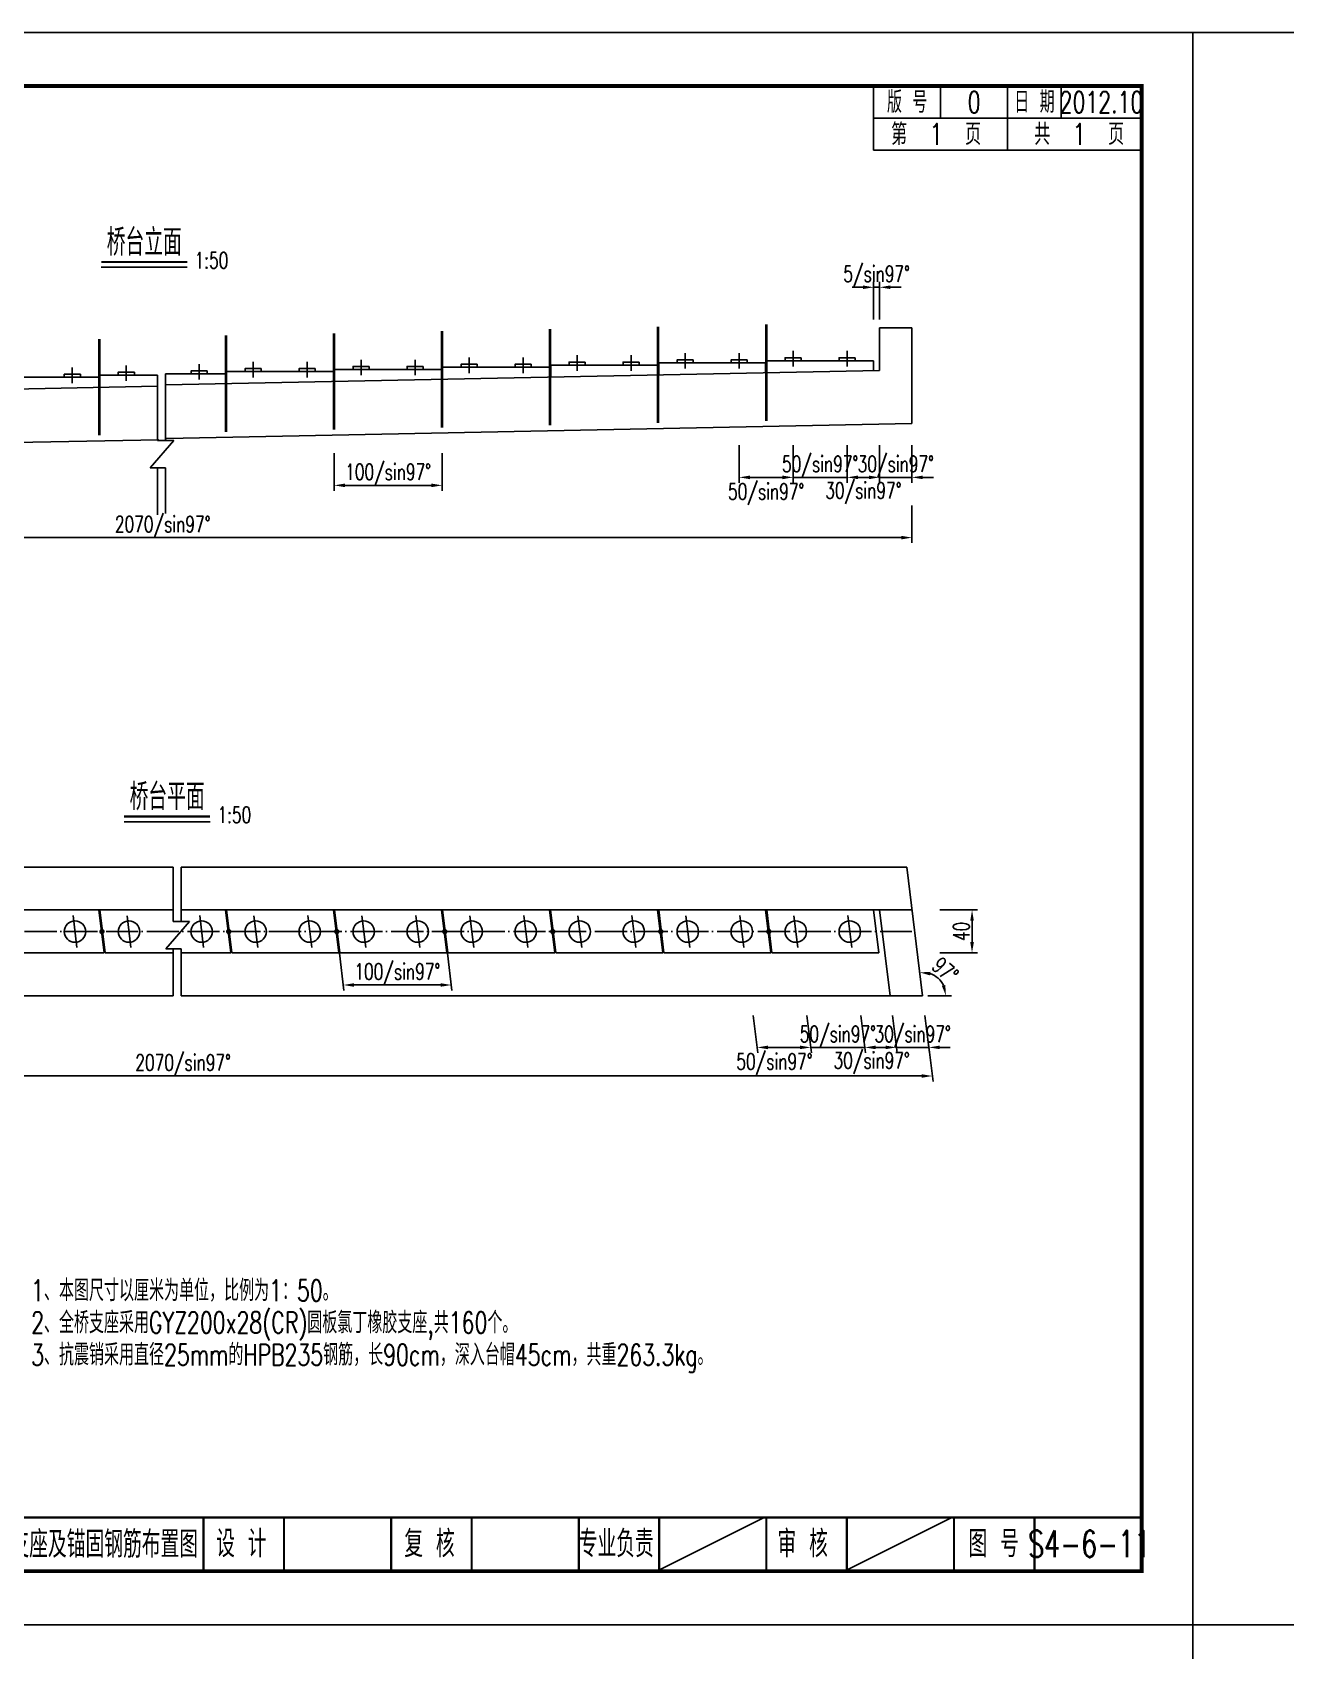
# Model space of a CAD drawing. Header units: millimetres. Extents: x -51 to 12129, y -1309 to -715.
# Drawn here: x 4352.8 to 4586.6, y -1016.5 to -714.7 of the extents above; entities that cross this region are included whole.
import ezdxf
from ezdxf.enums import TextEntityAlignment as Align

# ---------------------------------------------------------------- set-up
doc = ezdxf.new("R2010")
doc.units = ezdxf.units.MM
doc.header["$LTSCALE"] = 0.25
doc.linetypes.add('ACAD_ISO04W100', pattern=[30, 24, -3, 0, -3])
for name, color, linetype in [('中心线', 3, 'ACAD_ISO04W100'), ('图框', 7, 'Continuous'), ('尺寸标注', 2, 'Continuous'), ('文字', 7, 'Continuous'), ('标注', 4, 'Continuous'), ('次轮廓线', 7, 'Continuous'), ('轮廓线', 1, 'Continuous'), ('钢筋', 6, 'Continuous')]:
    doc.layers.add(name, color=color, linetype=linetype)
doc.styles.get("Standard").update_dxf_attribs({"font": 'simplex1.shx', "width": 0.7, "bigfont": 'hztxt.shx'})
doc.dimstyles.new('比例1：25', dxfattribs={"dimtxt": 3, "dimasz": 2, "dimexe": 1, "dimexo": 1, "dimgap": 1, "dimtad": 1, "dimdec": 1, "dimlfac": 2.5, "dimzin": 9, "dimdsep": 46, "dimtxsty": 'Standard', "dimcen": -0.09, "dimclrd": 4, "dimclre": 4, "dimclrt": 7, "dimaunit": 1, "dimadec": 0, "dimazin": 0, "dimtfac": 0.0005, "dimtdec": 1, "dimtix": 1, "dimtmove": 2, "dimatfit": 3, "dimfxl": 0, "dimtolj": 1, "dimtzin": 13, "dimarcsym": 0})
doc.dimstyles.new('比例1：50', dxfattribs={"dimscale": 0, "dimtxt": 3, "dimasz": 2, "dimexe": 1, "dimexo": 1, "dimgap": 0.5, "dimtad": 1, "dimdec": 1, "dimlfac": 5, "dimzin": 13, "dimdsep": 46, "dimtxsty": 'Standard', "dimcen": -1, "dimclrd": 256, "dimclre": 256, "dimclrt": 7, "dimaunit": 1, "dimadec": 3, "dimazin": 0, "dimtfac": 0.0005, "dimtdec": 1, "dimtix": 1, "dimtmove": 2, "dimatfit": 3, "dimfxl": 0, "dimtolj": 1, "dimtzin": 13, "dimarcsym": 0})

# ---------------------------------------------------------------- blocks, each defined once
blk = doc.blocks.new('*D167')
at = {"layer": 'Defpoints', "color": 0}
for p in [(4510.86, -784.54), (4516.91, -784.54), (4516.91, -797.65)]:
    blk.add_point(p, dxfattribs=at)
at = {"layer": '标注', "lineweight": -2}
for p, q in [((4510.86, -791.65), (4510.86, -798.65)), ((4516.91, -791.65), (4516.91, -798.65)), ((4508.86, -797.65), (4506.86, -797.65)), ((4510.86, -797.65), (4516.91, -797.65)), ((4518.91, -797.65), (4520.91, -797.65))]:
    blk.add_line(p, q, dxfattribs=at)
at = {"layer": '标注'}
for points in [[(4508.86, -797.32), (4508.86, -797.99), (4510.86, -797.65)], [(4518.91, -797.32), (4518.91, -797.99), (4516.91, -797.65)]]:
    blk.add_solid(points, dxfattribs=at)
at = {"layer": '标注', "color": 7, "insert": (4513.89, -795.65), "char_height": 3, "attachment_point": 5}
blk.add_mtext('\\A1;30/sin97%%D', dxfattribs=at)
blk = doc.blocks.new('*D168')
at = {"layer": 'Defpoints', "color": 0}
for p in [(4504.82, -783.35), (4510.86, -784.54), (4504.82, -797.65)]:
    blk.add_point(p, dxfattribs=at)
at = {"layer": '标注', "lineweight": -2}
for p, q in [((4504.82, -791.65), (4504.82, -798.65)), ((4510.86, -791.65), (4510.86, -798.65)), ((4508.86, -797.65), (4506.82, -797.65))]:
    blk.add_line(p, q, dxfattribs=at)
at = {"layer": '标注'}
for points in [[(4506.82, -797.32), (4506.82, -797.99), (4504.82, -797.65)], [(4508.86, -797.32), (4508.86, -797.99), (4510.86, -797.65)]]:
    blk.add_solid(points, dxfattribs=at)
at = {"layer": '标注', "color": 7, "insert": (4507.84, -800.59), "char_height": 3, "attachment_point": 5}
blk.add_mtext('\\A1;30/sin97%%D', dxfattribs=at)
blk = doc.blocks.new('*D169')
at = {"layer": 'Defpoints', "color": 0}
for p in [(4494.75, -783.35), (4504.82, -783.35), (4494.75, -797.65)]:
    blk.add_point(p, dxfattribs=at)
at = {"layer": '标注', "lineweight": -2}
for p, q in [((4494.75, -791.65), (4494.75, -798.65)), ((4504.82, -791.65), (4504.82, -798.65)), ((4492.75, -797.65), (4490.75, -797.65)), ((4504.82, -797.65), (4494.75, -797.65)), ((4506.82, -797.65), (4508.82, -797.65))]:
    blk.add_line(p, q, dxfattribs=at)
at = {"layer": '标注'}
for points in [[(4492.75, -797.32), (4492.75, -797.99), (4494.75, -797.65)], [(4506.82, -797.32), (4506.82, -797.99), (4504.82, -797.65)]]:
    blk.add_solid(points, dxfattribs=at)
at = {"layer": '标注', "color": 7, "insert": (4499.78, -795.65), "char_height": 3, "attachment_point": 5}
blk.add_mtext('\\A1;50/sin97%%d', dxfattribs=at)
blk = doc.blocks.new('*D166')
at = {"layer": 'Defpoints', "color": 0}
for p in [(4484.67, -782.92), (4494.75, -783.35), (4484.67, -797.65)]:
    blk.add_point(p, dxfattribs=at)
at = {"layer": '标注', "lineweight": -2}
for p, q in [((4484.67, -791.65), (4484.67, -798.65)), ((4494.75, -791.65), (4494.75, -798.65)), ((4492.75, -797.65), (4486.67, -797.65))]:
    blk.add_line(p, q, dxfattribs=at)
at = {"layer": '标注'}
for points in [[(4486.67, -797.32), (4486.67, -797.99), (4484.67, -797.65)], [(4492.75, -797.32), (4492.75, -797.99), (4494.75, -797.65)]]:
    blk.add_solid(points, dxfattribs=at)
at = {"layer": '标注', "color": 7, "insert": (4489.71, -800.78), "char_height": 3, "attachment_point": 5}
blk.add_mtext('\\A1;50/sin97%%d', dxfattribs=at)
blk = doc.blocks.new('*D171')
at = {"layer": 'Defpoints', "color": 0}
for p in [(4509.76, -762.2), (4509.76, -775.89), (4510.86, -775.89)]:
    blk.add_point(p, dxfattribs=at)
at = {"layer": '标注', "lineweight": -2}
for p, q in [((4507.76, -762.2), (4505.76, -762.2)), ((4509.76, -768.2), (4509.76, -761.2)), ((4510.86, -762.2), (4509.76, -762.2)), ((4510.86, -768.2), (4510.86, -761.2)), ((4512.86, -762.2), (4514.86, -762.2))]:
    blk.add_line(p, q, dxfattribs=at)
at = {"layer": '标注'}
for points in [[(4507.76, -761.86), (4507.76, -762.53), (4509.76, -762.2)], [(4512.86, -761.86), (4512.86, -762.53), (4510.86, -762.2)]]:
    blk.add_solid(points, dxfattribs=at)
at = {"layer": '标注', "color": 7, "insert": (4510.31, -760.2), "char_height": 3, "attachment_point": 5}
blk.add_mtext('\\A1;5/sin97%%D', dxfattribs=at)
blk = doc.blocks.new('*D172')
at = {"layer": 'Defpoints', "color": 0}
for p in [(4516.91, -790.57), (4237.36, -796.37), (4516.91, -808.89)]:
    blk.add_point(p, dxfattribs=at)
at = {"layer": '标注', "lineweight": -2}
for p, q in [((4237.36, -802.89), (4237.36, -809.89)), ((4516.91, -802.89), (4516.91, -809.89)), ((4239.36, -808.89), (4514.91, -808.89))]:
    blk.add_line(p, q, dxfattribs=at)
at = {"layer": '标注'}
for points in [[(4239.36, -808.56), (4239.36, -809.22), (4237.36, -808.89)], [(4514.91, -808.56), (4514.91, -809.22), (4516.91, -808.89)]]:
    blk.add_solid(points, dxfattribs=at)
at = {"layer": '标注', "color": 7, "insert": (4377.13, -806.89), "char_height": 3, "attachment_point": 5}
blk.add_mtext('\\A1;2070/sin97%%D', dxfattribs=at)
blk = doc.blocks.new('*D177')
at = {"layer": 'Defpoints', "color": 0}
for p in [(4510.74, -878.34), (4528.11, -878.34), (4510.74, -886.34)]:
    blk.add_point(p, dxfattribs=at)
at = {"layer": '标注', "lineweight": -2}
for p, q in [((4522.11, -878.34), (4529.11, -878.34)), ((4528.11, -884.34), (4528.11, -880.34)), ((4522.11, -886.34), (4529.11, -886.34))]:
    blk.add_line(p, q, dxfattribs=at)
at = {"layer": '标注'}
for points in [[(4527.78, -880.34), (4528.45, -880.34), (4528.11, -878.34)], [(4527.78, -884.34), (4528.45, -884.34), (4528.11, -886.34)]]:
    blk.add_solid(points, dxfattribs=at)
at = {"layer": '标注', "color": 7, "insert": (4526.11, -882.34), "char_height": 3, "attachment_point": 5, "rotation": 90}
blk.add_mtext('\\A1;40', dxfattribs=at)
blk = doc.blocks.new('*D182')
at = {"layer": 'Defpoints', "color": 0}
for p in [(4512.4, -890.86), (4518.45, -890.86), (4520.06, -903.97)]:
    blk.add_point(p, dxfattribs=at)
at = {"layer": '标注', "lineweight": -2}
for p, q in [((4513.28, -898.02), (4514.13, -904.97)), ((4519.32, -898.02), (4520.18, -904.97)), ((4512.01, -903.97), (4510.01, -903.97)), ((4514.01, -903.97), (4520.06, -903.97)), ((4522.06, -903.97), (4524.06, -903.97))]:
    blk.add_line(p, q, dxfattribs=at)
at = {"layer": '标注'}
for points in [[(4512.01, -903.64), (4512.01, -904.3), (4514.01, -903.97)], [(4522.06, -903.64), (4522.06, -904.3), (4520.06, -903.97)]]:
    blk.add_solid(points, dxfattribs=at)
at = {"layer": '标注', "color": 7, "insert": (4517.03, -901.97), "char_height": 3, "attachment_point": 5}
blk.add_mtext('\\A1;30/sin97%%D', dxfattribs=at)
blk = doc.blocks.new('*D183')
at = {"layer": 'Defpoints', "color": 0}
for p in [(4506.36, -889.66), (4512.4, -890.86), (4508.11, -903.97)]:
    blk.add_point(p, dxfattribs=at)
at = {"layer": '标注', "lineweight": -2}
for p, q in [((4507.38, -898.02), (4508.24, -904.97)), ((4513.28, -898.02), (4514.13, -904.97)), ((4512.01, -903.97), (4510.11, -903.97))]:
    blk.add_line(p, q, dxfattribs=at)
at = {"layer": '标注'}
for points in [[(4510.11, -903.64), (4510.11, -904.3), (4508.11, -903.97)], [(4512.01, -903.64), (4512.01, -904.3), (4514.01, -903.97)]]:
    blk.add_solid(points, dxfattribs=at)
at = {"layer": '标注', "color": 7, "insert": (4509.38, -906.9), "char_height": 3, "attachment_point": 5}
blk.add_mtext('\\A1;30/sin97%%D', dxfattribs=at)
blk = doc.blocks.new('*D184')
at = {"layer": 'Defpoints', "color": 0}
for p in [(4496.28, -889.66), (4506.36, -889.66), (4498.04, -903.97)]:
    blk.add_point(p, dxfattribs=at)
at = {"layer": '标注', "lineweight": -2}
for p, q in [((4497.31, -898.02), (4498.16, -904.97)), ((4507.38, -898.02), (4508.24, -904.97)), ((4496.04, -903.97), (4494.04, -903.97)), ((4508.11, -903.97), (4498.04, -903.97)), ((4510.11, -903.97), (4512.11, -903.97))]:
    blk.add_line(p, q, dxfattribs=at)
at = {"layer": '标注'}
for points in [[(4496.04, -903.64), (4496.04, -904.3), (4498.04, -903.97)], [(4510.11, -903.64), (4510.11, -904.3), (4508.11, -903.97)]]:
    blk.add_solid(points, dxfattribs=at)
at = {"layer": '标注', "color": 7, "insert": (4503.08, -901.97), "char_height": 3, "attachment_point": 5}
blk.add_mtext('\\A1;50/sin97%%d', dxfattribs=at)
blk = doc.blocks.new('*D185')
at = {"layer": 'Defpoints', "color": 0}
for p in [(4486.21, -889.24), (4496.28, -889.66), (4488.02, -903.97)]:
    blk.add_point(p, dxfattribs=at)
at = {"layer": '标注', "lineweight": -2}
for p, q in [((4487.29, -898.02), (4488.14, -904.97)), ((4497.31, -898.02), (4498.16, -904.97)), ((4496.04, -903.97), (4490.02, -903.97))]:
    blk.add_line(p, q, dxfattribs=at)
at = {"layer": '标注'}
for points in [[(4490.02, -903.64), (4490.02, -904.3), (4488.02, -903.97)], [(4496.04, -903.64), (4496.04, -904.3), (4498.04, -903.97)]]:
    blk.add_solid(points, dxfattribs=at)
at = {"layer": '标注', "color": 7, "insert": (4491.25, -907.1), "char_height": 3, "attachment_point": 5}
blk.add_mtext('\\A1;50/sin97%%d', dxfattribs=at)
blk = doc.blocks.new('*D186')
at = {"layer": 'Defpoints', "color": 0}
for p in [(4518.47, -891.07), (4239.62, -896.79), (4520.71, -909.3)]:
    blk.add_point(p, dxfattribs=at)
at = {"layer": '标注', "lineweight": -2}
for p, q in [((4240.43, -903.35), (4241.28, -910.3)), ((4519.98, -903.35), (4520.83, -910.3)), ((4243.16, -909.3), (4518.71, -909.3))]:
    blk.add_line(p, q, dxfattribs=at)
at = {"layer": '标注'}
for points in [[(4243.16, -908.97), (4243.16, -909.64), (4241.16, -909.3)], [(4518.71, -908.97), (4518.71, -909.64), (4520.71, -909.3)]]:
    blk.add_solid(points, dxfattribs=at)
at = {"layer": '标注', "color": 7, "insert": (4380.94, -907.3), "char_height": 3, "attachment_point": 5}
blk.add_mtext('\\A1;2070/sin97%%D', dxfattribs=at)
blk = doc.blocks.new('*D187')
at = {"layer": 'Defpoints', "color": 0}
for p in [(4515.93, -870.34), (4522.58, -891.99), (4380.59, -894.34), (4518.87, -894.34), (4518.87, -894.34)]:
    blk.add_point(p, dxfattribs=at)
at = {"layer": '标注', "lineweight": -2}
blk.add_line((4519.87, -894.34), (4524.25, -894.34), dxfattribs=at)
blk.add_arc((4518.87, -894.34), 4.38, 26.3824, 70.6176, dxfattribs=at)
at = {"layer": '标注'}
for points in [[(4520.29, -890.54), (4520.36, -889.87), (4518.34, -889.99)], [(4523.12, -892.32), (4522.47, -892.47), (4523.25, -894.34)]]:
    blk.add_solid(points, dxfattribs=at)
at = {"layer": '标注', "color": 7, "insert": (4523.1, -889.56), "char_height": 3, "attachment_point": 5, "rotation": 318.5}
blk.add_mtext('\\A1;97%%D', dxfattribs=at)
blk = doc.blocks.new('*D236')
at = {"layer": 'Defpoints', "color": 0}
for p in [(3803.88, -947.04), (3790.47, -955.84), (5074.33, -955.84)]:
    blk.add_point(p, dxfattribs=at)
at = {"layer": '次轮廓线', "color": 4, "lineweight": -2}
for p, q in [((3796.47, -947.04), (3789.47, -947.04)), ((3790.47, -949.04), (3790.47, -953.84)), ((3796.47, -955.84), (3789.47, -955.84))]:
    blk.add_line(p, q, dxfattribs=at)
at = {"layer": '次轮廓线', "color": 4}
for points in [[(3790.14, -949.04), (3790.8, -949.04), (3790.47, -947.04)], [(3790.14, -953.84), (3790.8, -953.84), (3790.47, -955.84)]]:
    blk.add_solid(points, dxfattribs=at)
at = {"layer": '次轮廓线', "color": 7, "insert": (3787.97, -951.44), "char_height": 3, "attachment_point": 5, "rotation": 90}
blk.add_mtext('\\A1;22', dxfattribs=at)
blk = doc.blocks.new('series')
at = {"width": 0.75}
for tag, height, p in [('页码', 4, (-35, -19)), ('图名', 5, (-220, -282)), ('图号', 5, (-20, -282))]:
    blk.add_attdef(tag, text='', height=height, dxfattribs=at).set_placement(p, align=Align.MIDDLE_CENTER)
blk = doc.blocks.new('123')
at = {"layer": '图框', "color": 2}
blk.add_lwpolyline([(369.33, -1011.65), (369.33, -714.65), (-50.67, -714.65), (-50.67, -1011.65)], close=True, dxfattribs=at)
blk = doc.blocks.new('*D2520')
at = {"layer": 'Defpoints', "color": 0}
for p in [(4409.6, -882.37), (4429.75, -882.37), (4410.82, -892.33)]:
    blk.add_point(p, dxfattribs=at)
at = {"layer": '标注', "lineweight": -2}
for p, q in [((4410.09, -886.38), (4410.94, -893.33)), ((4430.24, -886.38), (4431.09, -893.33)), ((4428.97, -892.33), (4412.82, -892.33))]:
    blk.add_line(p, q, dxfattribs=at)
at = {"layer": '标注'}
for points in [[(4412.82, -892), (4412.82, -892.66), (4410.82, -892.33)], [(4428.97, -892), (4428.97, -892.66), (4430.97, -892.33)]]:
    blk.add_solid(points, dxfattribs=at)
at = {"layer": '标注', "color": 7, "insert": (4420.9, -890.33), "char_height": 3, "attachment_point": 5}
blk.add_mtext('\\A1;100/sin97%%D', dxfattribs=at)
blk = doc.blocks.new('*D2527')
at = {"layer": 'Defpoints', "color": 0}
for p in [(4409.11, -788.77), (4429.26, -788.37), (4429.26, -799.14)]:
    blk.add_point(p, dxfattribs=at)
at = {"layer": '标注', "lineweight": -2}
for p, q in [((4409.11, -793.14), (4409.11, -800.14)), ((4429.26, -793.14), (4429.26, -800.14)), ((4411.11, -799.14), (4427.26, -799.14))]:
    blk.add_line(p, q, dxfattribs=at)
at = {"layer": '标注'}
for points in [[(4411.11, -798.81), (4411.11, -799.48), (4409.11, -799.14)], [(4427.26, -798.81), (4427.26, -799.48), (4429.26, -799.14)]]:
    blk.add_solid(points, dxfattribs=at)
at = {"layer": '标注', "color": 7, "insert": (4419.18, -797.14), "char_height": 3, "attachment_point": 5}
blk.add_mtext('\\A1;100/sin97%%D', dxfattribs=at)

msp = doc.modelspace()

# ---------------------------------------------------------------- linework, layer by layer
for p, q in [((4469.33091, -1001.65472), (4489.33091, -991.65472)), ((4504.33091, -1001.65472), (4524.33091, -991.65472))]:
    msp.add_line(p, q)
for points, const_width in [([(4559.75412, -724.65472), (4179.75412, -724.65472), (4179.75412, -1001.65472), (4559.75412, -1001.65472), (4559.75412, -724.65472)], 0.7), ([(4179.75412, -991.65472), (4559.75412, -991.65472)], 0.4), ([(4454.75412, -1001.65472), (4454.75412, -991.65472)], 0.4), ([(4469.75412, -1001.65472), (4469.75412, -991.65472)], 0.4), ([(4489.75412, -1001.65472), (4489.75412, -991.65472)], 0.4), ([(4504.75412, -1001.65472), (4504.75412, -991.65472)], 0.4), ([(4524.75412, -1001.65472), (4524.75412, -991.65472)], 0.4), ([(4539.75412, -1001.65472), (4539.75412, -991.65472)], 0.4)]:
    msp.add_lwpolyline(points, dxfattribs=dict(const_width=const_width))
at = {"layer": '中心线'}
for p, q in [((4360.40141, -879.36541), (4361.13812, -885.36541)), ((4371.21322, -885.36541), (4370.47651, -879.36541)), ((4384.04289, -879.36541), (4384.7796, -885.36541)), ((4394.85469, -885.36541), (4394.11799, -879.36541)), ((4404.19308, -879.36541), (4404.92979, -885.36541)), ((4415.00489, -885.36541), (4414.26818, -879.36541)), ((4424.34328, -879.36541), (4425.07999, -885.36541)), ((4435.15509, -885.36541), (4434.41838, -879.36541)), ((4444.49348, -879.36541), (4445.23018, -885.36541)), ((4455.30528, -885.36541), (4454.56858, -879.36541)), ((4464.64367, -879.36541), (4465.38038, -885.36541)), ((4475.45548, -885.36541), (4474.71877, -879.36541)), ((4484.79387, -879.36541), (4485.53058, -885.36541)), ((4495.60568, -885.36541), (4494.86897, -879.36541)), ((4504.94407, -879.36541), (4505.68077, -885.36541)), ((4237.35911, -882.36541), (4516.90809, -882.36541))]:
    msp.add_line(p, q, dxfattribs=at)
at = {"layer": '图框', "const_width": 0.4}
for points in [[(4384.75412, -1001.65472), (4384.75412, -991.65472)], [(4399.75412, -1001.65472), (4399.75412, -991.65472)], [(4419.75412, -1001.65472), (4419.75412, -991.65472)], [(4434.75412, -1001.65472), (4434.75412, -991.65472)], [(4454.75412, -1001.65472), (4454.75412, -991.65472)]]:
    msp.add_lwpolyline(points, dxfattribs=at)
at = {"layer": '尺寸标注', "color": 0, "linetype": 'Continuous'}
for p, q in [((4510.86309, -769.73293), (4510.86309, -777.73293)), ((4510.86309, -769.73293), (4516.90809, -769.73293)), ((4516.90809, -769.73293), (4516.90809, -787.61403)), ((4365.41061, -778.59007), (4365.41061, -780.85166)), ((4365.41061, -778.59007), (4376.18326, -778.59007)), ((4510.86309, -777.73293), (4377.67324, -780.39673)), ((4377.67324, -778.35465), (4388.85659, -778.35465)), ((4388.85659, -778.35465), (4388.85659, -780.19516)), ((4389.05809, -777.92954), (4389.05809, -780.19113)), ((4389.05809, -777.92954), (4409.00679, -777.92954)), ((4409.00679, -777.92954), (4409.00679, -779.79216)), ((4409.20829, -777.52654), (4409.20829, -779.78813)), ((4409.20829, -777.52654), (4429.15699, -777.52654)), ((4429.15699, -777.52654), (4429.15699, -779.38916)), ((4429.35849, -777.12353), (4429.35849, -779.38513)), ((4429.35849, -777.12353), (4449.30719, -777.12353)), ((4449.30719, -777.12353), (4449.30719, -778.96405)), ((4449.50869, -776.69842), (4449.50869, -778.96002)), ((4449.50869, -776.69842), (4469.45739, -776.69842)), ((4469.45739, -776.69842), (4469.45739, -778.56104)), ((4469.65889, -776.29542), (4469.65889, -778.55701)), ((4469.65889, -776.29542), (4489.60759, -776.29542)), ((4489.60759, -776.29542), (4489.60759, -778.15804)), ((4489.80909, -775.89242), (4489.80909, -778.15401)), ((4489.80909, -775.89242), (4509.75779, -775.89242)), ((4509.75779, -775.89242), (4509.75779, -777.75503)), ((4376.18326, -780.63621), (4243.40411, -783.29179)), ((4345.26041, -778.99308), (4365.20911, -778.99308)), ((4365.20911, -778.99308), (4365.20911, -780.85569)), ((4516.90809, -787.61403), (4377.8732, -790.39473)), ((4376.38322, -790.63421), (4237.35911, -793.41469)), ((4236.37684, -870.33841), (4379.09815, -870.33841)), ((4380.58812, -870.33841), (4515.92581, -870.33841)), ((4518.87264, -894.33841), (4515.92581, -870.33841)), ((4237.35911, -878.33841), (4379.09815, -878.33841)), ((4365.21211, -878.33841), (4366.19439, -886.33841)), ((4366.39589, -886.33841), (4365.41361, -878.33841)), ((4380.58812, -878.33841), (4516.90809, -878.33841)), ((4409.98606, -886.33841), (4409.00378, -878.33841)), ((4410.18756, -886.33841), (4409.20528, -878.33841)), ((4430.13626, -886.33841), (4429.15398, -878.33841)), ((4430.33776, -886.33841), (4429.35548, -878.33841)), ((4450.28645, -886.33841), (4449.30418, -878.33841)), ((4450.48795, -886.33841), (4449.50568, -878.33841)), ((4470.43665, -886.33841), (4469.45437, -878.33841)), ((4470.63815, -886.33841), (4469.65587, -878.33841)), ((4490.58685, -886.33841), (4489.60457, -878.33841)), ((4490.78835, -886.33841), (4489.80607, -878.33841)), ((4510.73704, -886.33841), (4509.75477, -878.33841)), ((4512.82758, -894.33841), (4510.86303, -878.33841)), ((4346.24569, -886.33841), (4366.19439, -886.33841)), ((4366.39589, -886.33841), (4379.09815, -886.33841)), ((4410.18756, -886.33841), (4430.13626, -886.33841)), ((4430.33776, -886.33841), (4450.28645, -886.33841)), ((4450.48795, -886.33841), (4470.43665, -886.33841)), ((4470.63815, -886.33841), (4490.58685, -886.33841)), ((4490.78835, -886.33841), (4510.73704, -886.33841))]:
    msp.add_line(p, q, dxfattribs=at)
at = {"layer": '文字'}
for p, q in [((4365.67694, -758.46914), (4381.71631, -758.46914)), ((4369.94195, -861.89236), (4385.98132, -861.89236))]:
    msp.add_line(p, q, dxfattribs=at)
at = {"layer": '文字', "const_width": 0.4}
for points in [[(4365.67694, -757.46914), (4381.71631, -757.46914)], [(4369.94195, -860.89236), (4385.98132, -860.89236)]]:
    msp.add_lwpolyline(points, dxfattribs=at)
at = {"layer": '标注'}
for p, q in [((4434.29529, -778.1916), (4434.29529, -775.30793)), ((4444.37039, -778.1916), (4444.37039, -775.30793)), ((4454.44549, -777.76649), (4454.44549, -774.88282)), ((4464.52059, -777.76649), (4464.52059, -774.88282)), ((4474.59569, -777.36349), (4474.59569, -774.47982)), ((4484.67079, -777.36349), (4484.67079, -774.47982)), ((4494.74589, -776.96048), (4494.74589, -774.07681)), ((4504.82099, -776.96048), (4504.82099, -774.07681)), ((4360.27231, -780.06114), (4360.27231, -777.17747)), ((4370.34741, -779.65814), (4370.34741, -776.77447)), ((4376.18326, -778.56589), (4376.18326, -790.76721)), ((4377.67324, -778.33462), (4377.67324, -790.76721)), ((4383.91979, -779.42272), (4383.91979, -776.53905)), ((4393.99489, -778.99761), (4393.99489, -776.11394)), ((4404.06999, -778.99761), (4404.06999, -776.11394)), ((4414.14509, -778.59461), (4414.14509, -775.71094)), ((4424.22019, -778.59461), (4424.22019, -775.71094)), ((4374.82486, -795.88911), (4379.20264, -790.76721)), ((4376.18326, -790.76721), (4379.20264, -790.76721)), ((4377.67324, -795.88911), (4374.82486, -795.88911)), ((4376.18326, -795.88911), (4376.18326, -804.64101)), ((4377.67324, -795.88911), (4377.67324, -804.40153)), ((4379.09815, -870.33841), (4379.09815, -880.46461)), ((4380.58812, -870.33841), (4380.58812, -880.46461)), ((4377.73974, -885.58651), (4382.11753, -880.46461)), ((4379.09815, -880.46461), (4382.11753, -880.46461)), ((4380.58812, -885.58651), (4377.73974, -885.58651)), ((4379.09815, -885.58651), (4379.09815, -894.33841)), ((4380.58812, -885.58651), (4380.58812, -894.33841))]:
    msp.add_line(p, q, dxfattribs=at)
at = {"layer": '标注', "const_width": 0.5}
for points in [[(4469.55814, -787.53872), (4469.55814, -769.53512)], [(4489.70834, -787.13572), (4489.70834, -769.13212)], [(4365.30986, -789.83337), (4365.30986, -771.82977)], [(4388.95734, -789.19495), (4388.95734, -771.19135)], [(4409.10754, -788.76984), (4409.10754, -770.76624)], [(4429.25774, -788.36684), (4429.25774, -770.36324)], [(4449.40794, -787.96383), (4449.40794, -769.96023)]]:
    msp.add_lwpolyline(points, dxfattribs=at)
at = {"layer": '次轮廓线'}
for p, q in [((4509.75412, -736.65472), (4509.75412, -724.65472)), ((4522.25412, -730.65472), (4522.25412, -724.65472)), ((4534.75412, -730.65472), (4534.75412, -724.65472)), ((4544.75412, -730.65472), (4544.75412, -724.65472)), ((4509.75412, -730.65472), (4559.75412, -730.65472)), ((4534.75412, -736.65472), (4534.75412, -730.65472)), ((4509.75412, -736.65472), (4559.75412, -736.65472)), ((4389.83586, -886.33841), (4388.85359, -878.33841)), ((4390.03736, -886.33841), (4389.05509, -878.33841)), ((4380.58812, -886.33841), (4389.83586, -886.33841)), ((4390.03736, -886.33841), (4409.98606, -886.33841)), ((4239.32367, -894.33841), (4379.09815, -894.33841)), ((4380.58812, -894.33841), (4518.87264, -894.33841))]:
    msp.add_line(p, q, dxfattribs=at)
at = {"layer": '轮廓线', "linetype": 'Continuous'}
for points in [[(4496.24589, -775.33242), (4493.24589, -775.33242), (4493.24589, -775.89242), (4496.24589, -775.89242)], [(4506.32099, -775.33242), (4503.32099, -775.33242), (4503.32099, -775.89242), (4506.32099, -775.89242)], [(4361.77231, -778.43308), (4358.77231, -778.43308), (4358.77231, -778.99308), (4361.77231, -778.99308)], [(4371.84741, -778.03007), (4368.84741, -778.03007), (4368.84741, -778.59007), (4371.84741, -778.59007)], [(4385.41979, -777.79465), (4382.41979, -777.79465), (4382.41979, -778.35465), (4385.41979, -778.35465)], [(4395.49489, -777.36954), (4392.49489, -777.36954), (4392.49489, -777.92954), (4395.49489, -777.92954)], [(4405.56999, -777.36954), (4402.56999, -777.36954), (4402.56999, -777.92954), (4405.56999, -777.92954)], [(4415.64509, -776.96654), (4412.64509, -776.96654), (4412.64509, -777.52654), (4415.64509, -777.52654)], [(4425.72019, -776.96654), (4422.72019, -776.96654), (4422.72019, -777.52654), (4425.72019, -777.52654)], [(4435.79529, -776.56353), (4432.79529, -776.56353), (4432.79529, -777.12353), (4435.79529, -777.12353)], [(4445.87039, -776.56353), (4442.87039, -776.56353), (4442.87039, -777.12353), (4445.87039, -777.12353)], [(4455.94549, -776.13842), (4452.94549, -776.13842), (4452.94549, -776.69842), (4455.94549, -776.69842)], [(4466.02059, -776.13842), (4463.02059, -776.13842), (4463.02059, -776.69842), (4466.02059, -776.69842)], [(4476.09569, -775.73542), (4473.09569, -775.73542), (4473.09569, -776.29542), (4476.09569, -776.29542)], [(4486.17079, -775.73542), (4483.17079, -775.73542), (4483.17079, -776.29542), (4486.17079, -776.29542)]]:
    msp.add_lwpolyline(points, close=True, dxfattribs=at)
for centre in [(4360.76977, -882.36541), (4370.84486, -882.36541), (4384.41124, -882.36541), (4394.48634, -882.36541), (4404.56144, -882.36541), (4414.63654, -882.36541), (4424.71163, -882.36541), (4434.78673, -882.36541), (4444.86183, -882.36541), (4454.93693, -882.36541), (4465.01203, -882.36541), (4475.08713, -882.36541), (4485.16222, -882.36541), (4495.23732, -882.36541), (4505.31242, -882.36541)]:
    msp.add_circle(centre, 2, dxfattribs=at)
at = {"layer": '钢筋', "const_width": 0.5}
for points in [[(4365.55582, -882.36541, 1), (4366.05582, -882.36541, 1)], [(4389.19729, -882.36541, 1), (4389.69729, -882.36541, 1)], [(4409.34749, -882.36541, 1), (4409.84749, -882.36541, 1)], [(4429.49769, -882.36541, 1), (4429.99769, -882.36541, 1)], [(4449.64788, -882.36541, 1), (4450.14788, -882.36541, 1)], [(4469.79808, -882.36541, 1), (4470.29808, -882.36541, 1)], [(4489.94828, -882.36541, 1), (4490.44828, -882.36541, 1)]]:
    msp.add_lwpolyline(points, format="xyb", close=True, dxfattribs=at)

# ---------------------------------------------------------------- block references
ref = msp.add_blockref('series', (4569.75412, -714.65472))
ref.add_attrib('页码', '第  1  页    共  1  页', dxfattribs={"height": 4, "width": 0.75}).set_placement((4534.75412, -733.65472), align=Align.MIDDLE_CENTER)
at = {"layer": '标注'}
for p in [(4200, 0), (4620, 0), (4200, -297), (4620, -297)]:
    msp.add_blockref('123', p, dxfattribs=at)

# ---------------------------------------------------------------- texts
at = {"width": 0.7}
for s, p in [('1、本图尺寸以厘米为单位，比例为1：50。', (4352.58424, -951.29377)), ('2、全桥支座采用GYZ200x28(CR)圆板氯丁橡胶支座,共160个。', (4352.58424, -957.29377)), ('3、抗震销采用直径25mm的HPB235钢筋，长90cm，深入台帽45cm，共重263.3kg。', (4352.58424, -963.29377))]:
    msp.add_text(s, height=4, dxfattribs=at).set_placement(p)
for s, p in [('专业负责', (4461.74435, -996.56013)), ('审 核', (4496.51815, -996.56013)), ('图 号', (4532.13732, -996.56013)), ('S4-6-11', (4549.95697, -996.56014))]:
    msp.add_text(s, height=5, dxfattribs=at).set_placement(p, align=Align.MIDDLE_CENTER)
at = {"layer": '图框', "width": 0.7}
for s, p in [('K0+343.4小桥 支座及锚固钢筋布置图', (4349.75412, -996.65472)), ('设 计', (4391.79879, -996.56013)), ('复 核', (4426.8936, -996.56013))]:
    msp.add_text(s, height=5, dxfattribs=at).set_placement(p, align=Align.MIDDLE_CENTER)
at = {"layer": '文字', "width": 0.7}
for s, height, p in [('版 号', 4, (4516.00412, -727.65472)), ('0', 4, (4528.50412, -727.65472)), ('日 期', 4, (4539.75412, -727.65472)), ('2012.10', 4, (4552.25412, -727.65472)), ('桥台立面', 5, (4373.69678, -753.79899)), ('1:50', 3, (4386.234, -757.17005)), ('桥台平面', 5, (4377.9618, -857.22221)), ('1:50', 3, (4390.49902, -860.59327))]:
    msp.add_text(s, height=height, dxfattribs=at).set_placement(p, align=Align.MIDDLE_CENTER)

# ---------------------------------------------------------------- dimensions: what is measured, and where the dimension line sits
at = {"layer": '标注'}
for base, p1, p2, text, picture, middle in [((4509.75779, -762.19729), (4510.86309, -775.89242), (4509.75779, -775.89242), '5/sin97%%D', '*D171', (4510.31044, -760.19729)), ((4516.90809, -808.88845), (4237.35911, -796.37243), (4516.90809, -790.57177), '2070/sin97%%D', '*D172', (4377.1336, -806.88845)), ((4429.25774, -799.14407), (4409.10754, -788.76984), (4429.25774, -788.36684), '100/sin97%%D', '*D2527', (4419.18264, -797.14407)), ((4410.82108, -892.33075), (4429.74769, -882.36541), (4409.59749, -882.36541), '100/sin97%%D', '*D2520', (4420.89618, -890.33075)), ((4520.70998, -909.30234), (4239.62423, -896.78632), (4518.47155, -891.07181), '2070/sin97%%D', '*D186', (4380.93549, -907.30234))]:
    dim = msp.add_linear_dim(base=base, p1=p1, p2=p2, text=text, dimstyle='比例1：50', override={"dimscale": 1}, dxfattribs=at)
    dim.commit()
    dim.dimension.update_dxf_attribs({"geometry": picture, "text_midpoint": middle})
for base, p1, p2, text, picture, middle in [((4484.67079, -797.65376), (4494.74589, -783.3487), (4484.67079, -782.92359), '50/sin97%%d', '*D166', (4489.70834, -800.78327)), ((4504.82099, -797.65376), (4510.86309, -784.54222), (4504.82099, -783.3487), '30/sin97%%D', '*D168', (4507.84204, -800.58901)), ((4488.01651, -903.96854), (4496.28297, -889.66348), (4486.20787, -889.23837), '50/sin97%%d', '*D185', (4491.24542, -907.09805)), ((4508.11452, -903.96854), (4512.40017, -890.857), (4506.35807, -889.66348), '30/sin97%%D', '*D183', (4509.37912, -906.90379))]:
    dim = msp.add_linear_dim(base=base, p1=p1, p2=p2, angle=180, text=text, dimstyle='比例1：50', override={"dimscale": 1}, dxfattribs=at)
    dim.commit()
    dim.dimension.update_dxf_attribs({"geometry": picture, "text_midpoint": middle, "dimtype": 160})
for base, p1, p2, text, picture, middle in [((4494.74589, -797.65376), (4504.82099, -783.3487), (4494.74589, -783.3487), '50/sin97%%d', '*D169', (4499.78344, -795.65376)), ((4516.90809, -797.65376), (4510.86309, -784.54222), (4516.90809, -784.54222), '30/sin97%%D', '*D167', (4513.88559, -795.65376)), ((4498.03942, -903.96854), (4506.35807, -889.66348), (4496.28297, -889.66348), '50/sin97%%d', '*D184', (4503.07697, -901.96854)), ((4520.05507, -903.96854), (4512.40017, -890.857), (4518.44517, -890.857), '30/sin97%%D', '*D182', (4517.03257, -901.96854))]:
    dim = msp.add_linear_dim(base=base, p1=p1, p2=p2, angle=180, text=text, dimstyle='比例1：50', override={"dimscale": 1}, dxfattribs=at)
    dim.commit()
    dim.dimension.update_dxf_attribs({"geometry": picture, "text_midpoint": middle})
dim = msp.add_angular_dim_2l(base=(4522.5753, -891.99467), line1=((4380.58812, -894.33841), (4518.87264, -894.33841)), line2=((4518.87264, -894.33841), (4515.92581, -870.33841)), text='97%%D', dimstyle='比例1：50', override={"dimscale": 1}, dxfattribs=at)
dim.commit()
dim.dimension.update_dxf_attribs({"geometry": '*D187', "text_midpoint": (4523.10155, -889.5585)})
dim = msp.add_linear_dim(base=(4528.11241, -878.33841), p1=(4510.73704, -886.33841), p2=(4510.73704, -878.33841), angle=90, dimstyle='比例1：50', override={"dimscale": 1}, dxfattribs=at)
dim.commit()
dim.dimension.update_dxf_attribs({"geometry": '*D177', "text_midpoint": (4526.11241, -882.33841)})
at = {"layer": '次轮廓线'}
dim = msp.add_linear_dim(base=(3790.47096, -955.84442), p1=(3803.87896, -947.04442), p2=(5074.33498, -955.84442), angle=90, dimstyle='比例1：25', dxfattribs=at)
dim.commit()
dim.dimension.update_dxf_attribs({"geometry": '*D236', "text_midpoint": (3787.97096, -951.44442)})

doc.saveas('drawing.dxf')
